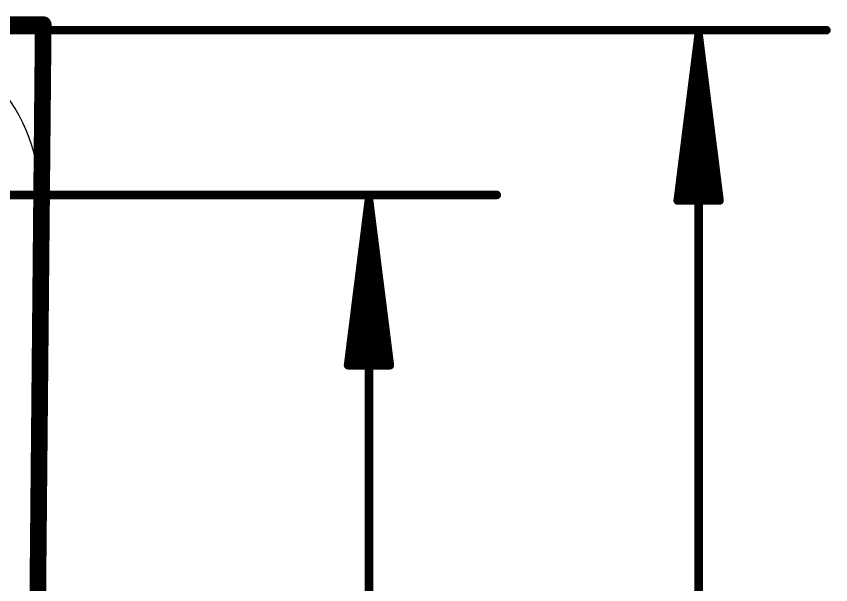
# Model space of a CAD drawing. Extents: x -5.2 to 31.1, y -9.3 to 38.1.
# Drawn here: x 18.7 to 31.12, y 18.18 to 26.86 of the extents above; entities that cross this region are included whole.
import ezdxf

# ---------------------------------------------------------------- set-up
doc = ezdxf.new("R2010")
doc.units = 0
for name, color, linetype in [('16', 132, 'CONTINUOUS'), ('20', 53, 'CONTINUOUS'), ('47', 253, 'CONTINUOUS')]:
    doc.layers.add(name, color=color, linetype=linetype)

msp = doc.modelspace()

# ---------------------------------------------------------------- linework, layer by layer
at = {"layer": '16', "const_width": 0.254}
for points in [[(0, 26.73), (19.11, 26.73)], [(19.11, 26.73), (18.856, 0)]]:
    msp.add_lwpolyline(points, dxfattribs=at)
at = {"layer": '16', "const_width": 0.127}
for points in [[(19.1735, 26.7294, 1), (19.0465, 26.7306)], [(19.11, 26.6665, 1), (19.11, 26.7935)]]:
    msp.add_lwpolyline(points, format="xyb", dxfattribs=at)
at = {"layer": '20'}
msp.add_line((19.05, 24.13), (19.05, 2.54), dxfattribs=at)
msp.add_arc((16.51, 24.13), 2.54, 0, 90, dxfattribs=at)
at = {"layer": '47', "const_width": 0.13}
for points in [[(12.5476, 26.6446), (31.0584, 26.6446)], [(29.1084, 26.5796), (28.7892, 24.0446)], [(29.1084, 26.5796), (28.8484, 24.0446)], [(29.1084, 26.5796), (28.9784, 24.0446)], [(29.1084, 0.0142), (29.1084, 26.5796)], [(29.4276, 24.0446), (29.1084, 26.5796)], [(29.2384, 24.0446), (29.1084, 26.5796)], [(29.3684, 24.0446), (29.1084, 26.5796)], [(16.51, 24.13), (26.0292, 24.13)], [(24.0792, 24.065), (23.76, 21.53)], [(24.0792, 24.065), (23.8192, 21.53)], [(24.0792, 24.065), (23.9492, 21.53)], [(24.0792, 2.605), (24.0792, 24.065)], [(24.3984, 21.53), (24.0792, 24.065)], [(24.2092, 21.53), (24.0792, 24.065)], [(24.3392, 21.53), (24.0792, 24.065)], [(28.7892, 24.0446), (29.4276, 24.0446)], [(23.76, 21.53), (24.3984, 21.53)]]:
    msp.add_lwpolyline(points, dxfattribs=at)
at = {"layer": '47', "const_width": 0.065}
for points in [[(29.1409, 26.5796, 1), (29.0759, 26.5796)], [(29.1406, 26.5837, 1), (29.0762, 26.5755)], [(29.1409, 26.5779, 1), (29.0759, 26.5813)], [(29.1409, 26.5813, 1), (29.0759, 26.5779)], [(29.1407, 26.5829, 1), (29.0761, 26.5763)], [(29.1407, 26.5763, 1), (29.0761, 26.5829)], [(29.1406, 26.5755, 1), (29.0762, 26.5837)], [(31.0584, 26.6121, 1), (31.0584, 26.6771)], [(24.1117, 24.065, 1), (24.0467, 24.065)], [(24.1114, 24.0691, 1), (24.047, 24.0609)], [(24.1117, 24.0633, 1), (24.0467, 24.0667)], [(24.1117, 24.0667, 1), (24.0467, 24.0633)], [(24.1115, 24.0683, 1), (24.0469, 24.0617)], [(24.1115, 24.0617, 1), (24.0469, 24.0683)], [(24.1114, 24.0609, 1), (24.047, 24.0691)], [(26.0292, 24.0975, 1), (26.0292, 24.1625)], [(28.7892, 24.0771, 1), (28.7892, 24.0121)], [(29.4276, 24.0121, 1), (29.4276, 24.0771)], [(28.7569, 24.0487, 1), (28.8214, 24.0405)], [(28.8161, 24.0479, 1), (28.8807, 24.0413)], [(28.9459, 24.0463, 1), (29.0109, 24.0429)], [(29.2059, 24.0429, 1), (29.2709, 24.0463)], [(29.3361, 24.0413, 1), (29.4007, 24.0479)], [(29.3954, 24.0405, 1), (29.4599, 24.0487)], [(23.7277, 21.5341, 1), (23.7922, 21.5259)], [(23.76, 21.5625, 1), (23.76, 21.4975)], [(23.7869, 21.5333, 1), (23.8515, 21.5267)], [(23.9167, 21.5317, 1), (23.9817, 21.5283)], [(24.1767, 21.5283, 1), (24.2417, 21.5317)], [(24.3069, 21.5267, 1), (24.3715, 21.5333)], [(24.3662, 21.5259, 1), (24.4307, 21.5341)], [(24.3984, 21.4975, 1), (24.3984, 21.5625)]]:
    msp.add_lwpolyline(points, format="xyb", dxfattribs=at)

doc.saveas('drawing.dxf')
